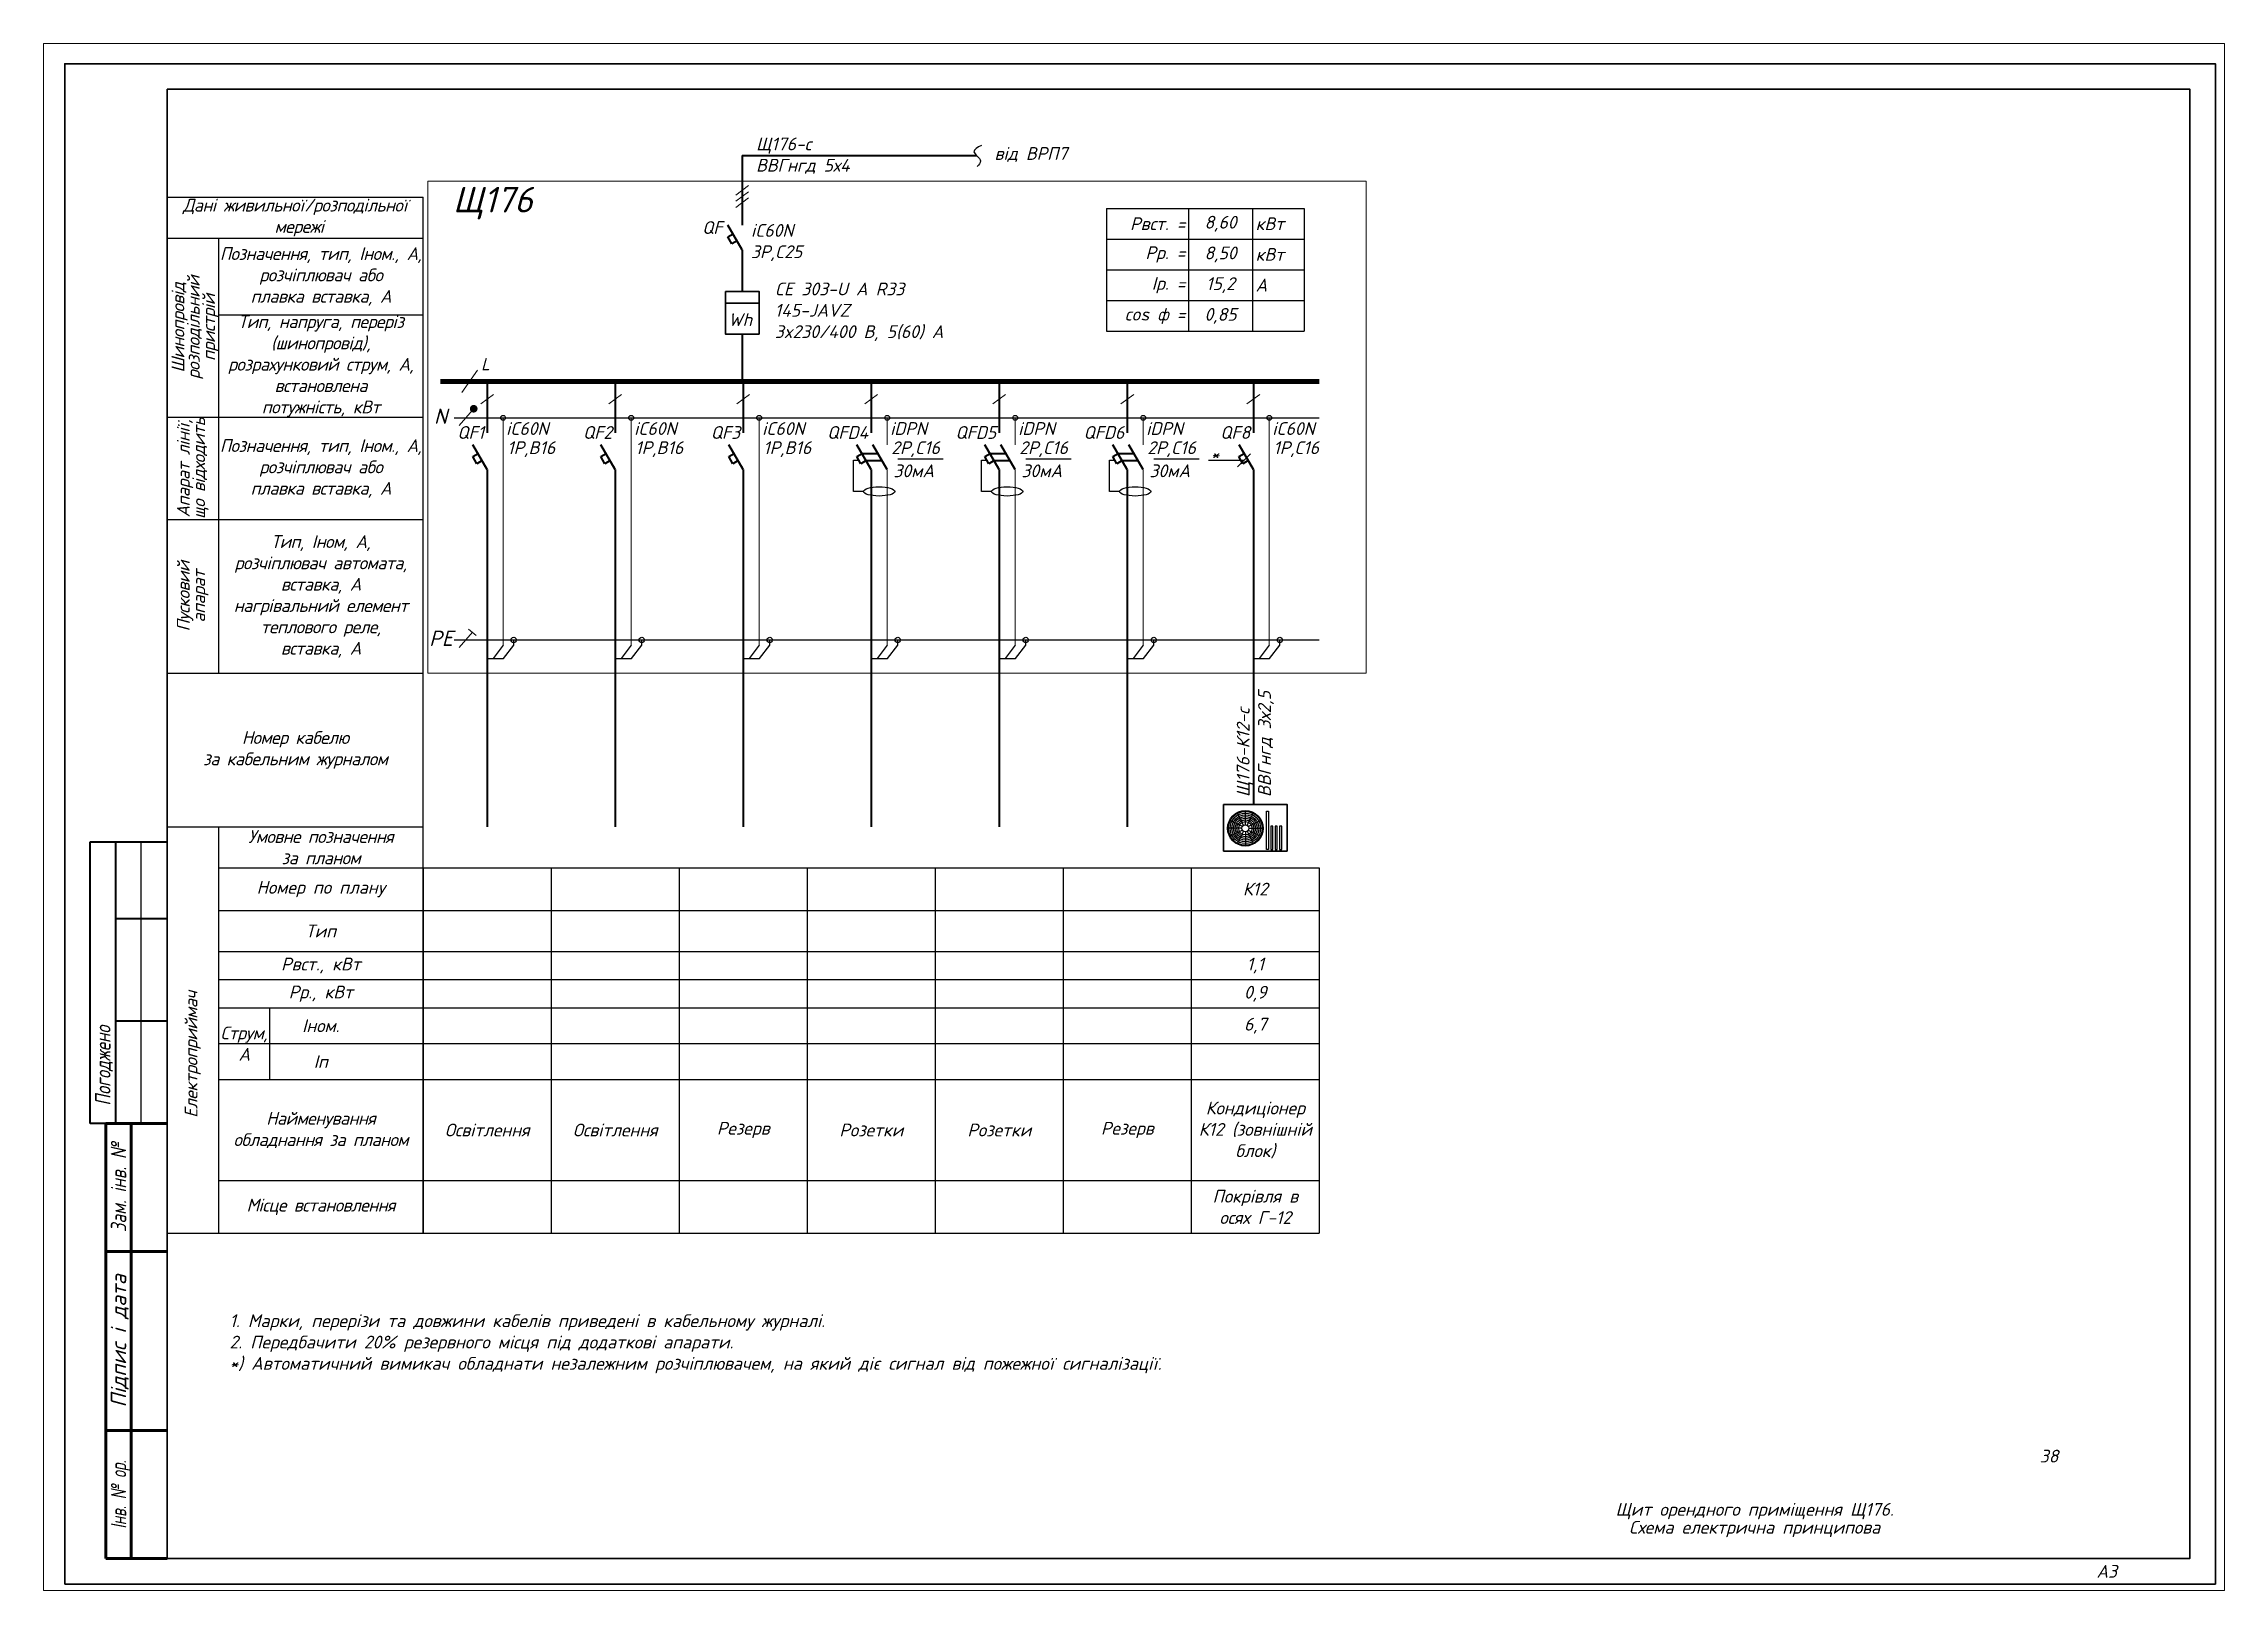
# Paper-space layout 'арк.38_Щ176_а3' of a CAD drawing. Header units: millimetres. Extents: x -4 to 422, y -1 to 301.
# The model-space entities are those that its viewports show. They can reach past a viewport. Long polylines and large blocks are cut down to what shows.
import ezdxf
from ezdxf.enums import TextEntityAlignment as Align

# ---------------------------------------------------------------- set-up
doc = ezdxf.new("R2010")
doc.units = ezdxf.units.MM
doc.linetypes.add('DASHDOTX2', pattern=[2, 1, -0.5, 0, -0.5])
doc.linetypes.add('DASHED', pattern=[9.524999999999999, 6.35, -3.174999999999999])
doc.layers.get('Defpoints').update_dxf_attribs({"color": 4})
doc.layers.add('Маркування електро ліній', color=7, linetype='Continuous', lineweight=18)
doc.layers.add('Рамка внешняя', color=4, linetype='Continuous', lineweight=30, plot=False)
doc.layers.add('Схема', color=7, linetype='Continuous')
doc.styles.add('GOST 2.304', font='isocpeui.ttf')
doc.styles.add('ICO', font='isocpeui.ttf')
doc.styles.get("Standard").update_dxf_attribs({"font": 'arial.ttf'})
doc.styles.add('ГОСТ 2.304', font='isocpeui.ttf')
doc.styles.add('СГЕНЕРИР_СТИЛЬ_7', font='isocpeui.ttf')
doc.dimstyles.new('М150', dxfattribs={"dimscale": 1.000000000000001, "dimtxt": 2.5, "dimasz": 2.5, "dimexe": 0, "dimexo": 2.5, "dimgap": 1, "dimtad": 1, "dimlfac": 150, "dimtxsty": 'Standard', "dimblk": 'OBLIQUE', "dimcen": 2.5, "dimadec": 0, "dimazin": 0, "dimtfac": 1, "dimtmove": 0, "dimatfit": 3, "dimldrblk": 'OBLIQUE', "dimfxl": 1, "dimarcsym": 0})

# ---------------------------------------------------------------- blocks, each defined once
blk = doc.blocks.new('*T137')
at = {"color": 0, "lineweight": -2, "transparency": 16777216}
for p, q in [((0, 0), (4000.000000000058, 0)), ((0, 0), (0, -7140.578348464769)), ((4000.000000000058, 0), (19000.00000000006, 0)), ((4000.000000000058, 0), (4000.000000000058, -7140.578348464769)), ((6500.000000000058, 0), (6500.000000000058, -6111.666666666657)), ((9000.000000000058, 0), (9000.000000000058, -6111.666666666657)), ((11500.00000000006, 0), (11500.00000000006, -6111.666666666657)), ((14000.00000000006, 0), (14000.00000000006, -6111.666666666657)), ((16500.00000000006, 0), (16500.00000000006, -7140.578348464769)), ((19000.00000000006, 0), (19000.00000000006, -2736.666666666628)), ((0, -836.666666666657), (4000.000000000058, -836.666666666657)), ((4000.000000000058, -836.666666666657), (21500.00000000006, -836.666666666657)), ((21500.00000000006, -836.666666666657), (21500.00000000006, -4136.666666666657)), ((0, -1636.666666666628), (4000.000000000058, -1636.666666666628)), ((4000.000000000058, -1636.666666666628), (21500.00000000006, -1636.666666666628)), ((0, -2186.666666666657), (4000.000000000058, -2186.666666666657)), ((4000.000000000058, -2186.666666666657), (21500.00000000006, -2186.666666666657)), ((0, -2736.666666666628), (4000.000000000058, -2736.666666666628)), ((4000.000000000058, -2736.666666666628), (21500.00000000006, -2736.666666666628)), ((0, -3436.666666666657), (4000.000000000058, -3436.666666666657)), ((4000.000000000058, -3436.666666666657), (19000.00000000006, -3436.666666666657)), ((19000.00000000006, -3436.666666666657), (19000.00000000006, -7140.578348464769)), ((0, -4136.666666666657), (4000.000000000058, -4136.666666666657)), ((4000.000000000058, -4136.666666666657), (21500.00000000006, -4136.666666666657)), ((0, -6111.666666666657), (4000.000000000058, -6111.666666666657)), ((4000.000000000058, -6111.666666666657), (21500.00000000006, -6111.666666666657)), ((21500.00000000006, -6111.666666666657), (21500.00000000006, -7140.578348464769)), ((0, -7140.578348464769), (4000.000000000058, -7140.578348464769)), ((14000.00000000006, -7140.578348464769), (21500.00000000006, -7140.578348464769))]:
    blk.add_line(p, q, dxfattribs=at)
at = {"color": 0, "linetype": 'ByBlock', "lineweight": -2, "transparency": 16777216}
for p, q in [((19000.00000000006, 0), (21500.00000000006, 0)), ((21500.00000000006, 0), (21500.00000000006, -836.666666666657)), ((19000.00000000006, -2736.666666666628), (19000.00000000006, -3436.666666666657)), ((19000.00000000006, -3436.666666666657), (21500.00000000006, -3436.666666666657)), ((21500.00000000006, -4136.666666666657), (21500.00000000006, -6111.666666666657)), ((6500.000000000058, -6111.666666666657), (6500.000000000058, -7140.578348464769)), ((9000.000000000058, -6111.666666666657), (9000.000000000058, -7140.578348464769)), ((11500.00000000006, -6111.666666666657), (11500.00000000006, -7140.578348464769)), ((14000.00000000006, -6111.666666666657), (14000.00000000006, -7140.578348464769)), ((4000.000000000058, -7140.578348464769), (14000.00000000006, -7140.578348464769))]:
    blk.add_line(p, q, dxfattribs=at)
at = {"color": 0, "transparency": 16777216, "char_height": 250, "attachment_point": 5}
for s, insert, width, style in [('Номер по плану', (2000.000000000029, -418.3333333333139), 3880.000000000067, 'GOST 2.304'), ('К12', (20250.00000000006, -418.3333333333139), 2380, 'ГОСТ 2.304'), ('Тип', (2000.000000000029, -1236.666666666628), 3880.000000000067, 'GOST 2.304'), ('Рвст., кВт', (2000.000000000029, -1911.666666666628), 3880.000000000067, 'GOST 2.304'), ('1,1', (20250.00000000006, -1911.666666666628), 2380, 'ГОСТ 2.304'), ('Рр., кВт', (2000.000000000029, -2461.666666666628), 3880.000000000067, 'GOST 2.304'), ('0,9', (20250.00000000006, -2461.666666666628), 2380, 'ГОСТ 2.304'), ('Іном.', (2000.000000000029, -3086.666666666628), 3880.000000000067, 'GOST 2.304'), ('6,7', (20250.00000000006, -3086.666666666628), 2380, 'ГОСТ 2.304'), ('Іп', (2000.000000000029, -3786.666666666657), 3880.000000000067, 'GOST 2.304'), ('Кондиціонер К12 (зовнішній блок)', (20250.00000000006, -5124.166666666657), 2380, 'ГОСТ 2.304'), ('{\\T0.95;\\C7;Найменування обладнання за планом}', (2000.000000000029, -5124.166666666657), 3880.000000000067, 'GOST 2.304'), ('Освітлення', (5250.000000000058, -5124.166666666657), 2380, 'GOST 2.304'), ('Освітлення', (7750.000000000058, -5124.166666666657), 2380, 'GOST 2.304'), ('Резерв', (10250.00000000006, -5124.166666666657), 2380, 'GOST 2.304'), ('Розетки', (12750.00000000006, -5124.166666666657), 2380, 'GOST 2.304'), ('Розетки', (15250.00000000006, -5124.166666666657), 2380, 'GOST 2.304'), ('Резерв', (17750.00000000006, -5124.166666666657), 2380, 'GOST 2.304'), ('Покрівля в осях Г-12', (20250.00000000006, -6626.122507565713), 2380, 'ГОСТ 2.304'), ('{\\T0.95;\\C7;Місце встановлення}', (2000.000000000029, -6626.122507565713), 3880.000000000067, 'GOST 2.304')]:
    blk.add_mtext(s, dxfattribs=dict(at, insert=insert, width=width, style=style))
blk = doc.blocks.new('*U161')
at = {"color": 0, "lineweight": 40}
for p, q in [((0, 0), (0, -1004.722096880898)), ((0, -1719.953224912286), (-280.000000007567, -1239.953224914148)), ((-283.9230484591099, -1468.184079548344), (-180.000000007567, -1408.184079548344)), ((-203.923048460274, -1606.748144153506), (-283.9230484591099, -1468.184079548344)), ((-100, -1546.748144155368), (-203.923048460274, -1606.748144153506))]:
    blk.add_line(p, q, dxfattribs=at)
at = {"color": 0, "lineweight": 13}
blk.add_line((-124.2669909751276, -440.7167124673724), (124.2669909751858, -255.5646733343601), dxfattribs=at)
at = {"color": 0, "lineweight": 9}
for p, q in [((311.0129188157152, -711.1461081299931), (311.012918815366, -1239.953224914148)), ((311.012918815366, -1239.953224914148), (311.0129188155406, -1719.953224912286)), ((311.0129536721536, -2461.467830567105), (311.0129188155406, -1719.953224912286)), ((311.0129188155406, -2941.467830565241), (311.0129536721536, -2461.467830567104)), ((311.0130801076884, -5151.166789870709), (311.0129762356664, -2941.467830565241))]:
    blk.add_line(p, q, dxfattribs=at)
at = {"lineweight": 40}
for p, q in [((0, -1719.953224912286), (0, -2226.236702533854)), ((0, -2226.236702533853), (0, -2941.467830565241)), ((0, -2941.467830565241), (0, -4529.192059135064))]:
    blk.add_line(p, q, dxfattribs=at)
at = {"color": 0}
blk.add_circle((311.0129188157152, -711.1461081299931), 46.26598167808938, dxfattribs=at)
at = {"color": 0, "lineweight": 40}
blk.add_point((-36.84922570246272, -1658.632529467344), dxfattribs=at)
at = {"lineweight": 50, "style": 'ГОСТ 2.304'}
for tag, p in [('ТYPE', (369.103544077745, -1045.560385410674)), ('CURRENT', (390.9539537884739, -1419.154793349127))]:
    blk.add_attdef(tag, p, '', height=250, dxfattribs=at)
at = {"style": 'ГОСТ 2.304'}
blk.add_attdef('QF', text='', height=250, dxfattribs=at).set_placement((-60.90404921074889, -997.2009544471584), align=Align.MIDDLE_RIGHT)
blk = doc.blocks.new('*U159')
at = {"color": 0, "lineweight": 40}
for p, q in [((0, 0), (0, -1004.722096880898)), ((0, -1719.953224912286), (-280.000000007567, -1239.953224914148)), ((311.0129188155406, -1719.953224912286), (31.01291880797362, -1239.953224914148)), ((-283.9230484591099, -1468.184079548344), (-180.000000007567, -1408.184079548344)), ((-203.923048460274, -1606.748144153506), (-283.9230484591099, -1468.184079548344)), ((-100, -1546.748144155368), (-203.923048460274, -1606.748144153506)), ((-181.3953860155307, -1408.989706035703), (129.6175328000099, -1408.989706035703)), ((-100, -1546.748144155368), (209.9766217045253, -1546.748144155368))]:
    blk.add_line(p, q, dxfattribs=at)
at = {"color": 0, "lineweight": 13}
blk.add_line((-124.2669909751276, -440.7167124673724), (124.2669909751858, -255.5646733343601), dxfattribs=at)
at = {"color": 0, "lineweight": 9}
for p, q in [((311.0129188157152, -711.1461081299931), (311.012918815366, -1239.953224914148)), ((311.0129536721536, -2461.467830567105), (311.0129188155406, -1719.953224912286)), ((311.0129188155406, -2941.467830565241), (311.0129536721536, -2461.467830567104)), ((311.0130801076884, -5151.166789870709), (311.0129762356664, -2941.467830565241))]:
    blk.add_line(p, q, dxfattribs=at)
blk.add_line((515.8284136009606, -1511.725856185782), (1401.695303779234, -1511.725856185782))
at = {"lineweight": 40}
for p, q in [((0, -1719.953224912286), (0, -2226.236702533854)), ((0, -2226.236702533853), (0, -2941.467830565241)), ((0, -2941.467830565241), (0, -4529.192059135064))]:
    blk.add_line(p, q, dxfattribs=at)
at = {"color": 0}
blk.add_lwpolyline([(-151.1244537564926, -2149.102386007085), (-345.6963324801764, -2149.10413745977), (-345.7423222085345, -1537.466111851856), (-243.9230484600412, -1537.466111851856)], dxfattribs=at)
blk.add_circle((311.0129188157152, -711.1461081299931), 46.26598167808938, dxfattribs=at)
blk.add_ellipse((153.1660415852093, -2149.103261733428), major_axis=(-304.2904953428206, 7.588939346412091e-13), ratio=0.293359673750602, dxfattribs=at)
at = {"color": 0, "lineweight": 40}
blk.add_point((-36.84922570246272, -1658.632529467344), dxfattribs=at)
at = {"lineweight": 50, "style": 'ГОСТ 2.304'}
for tag, p in [('ТYPE', (369.103544077745, -1045.560385410674)), ('CURRENT', (390.9539537884739, -1419.154793349127)), ('D_CURRENT', (431.6000003512163, -1871.379826929853))]:
    blk.add_attdef(tag, p, '', height=250, dxfattribs=at)
at = {"style": 'ГОСТ 2.304'}
blk.add_attdef('QF', text='', height=250, dxfattribs=at).set_placement((-60.90404921074889, -997.2009544471584), align=Align.MIDDLE_RIGHT)
blk = doc.blocks.new('*U129')
at = {"lineweight": 40}
for p, q in [((4.939104992327429, 89.99999999999977), (4.939104992327429, 144.9999999999998)), ((4.939104992326975, 144.9999999999998), (19.93910499232743, 144.9999999999998)), ((9.939104992326975, 144.9999999999998), (9.939104992326975, 89.99999999999977)), ((9.93910499232743, 129.9999999999998), (19.93910499232743, 129.9999999999998)), ((9.93910499232743, 109.9999999999998), (19.93910499232743, 109.9999999999998)), ((19.93910499232743, 90), (4.939104992327429, 89.99999999999977))]:
    blk.add_line(p, q, dxfattribs=at)
at = {"lineweight": 25}
blk.add_line((14.93910499232743, 89.99999999999977), (14.93910499232743, 145), dxfattribs=at)
at = {"linetype": 'Continuous', "lineweight": 60}
for p, q in [((8, 5), (8, 90)), ((8, 90), (20, 90)), ((13, 5), (13, 90)), ((8, 65), (20, 65)), ((8, 30), (20, 30)), ((20, 5), (8, 5))]:
    blk.add_line(p, q, dxfattribs=at)
at = {"lineweight": 30, "ltscale": 100}
blk.add_lwpolyline([(20, 5), (415, 5), (415, 292), (20, 292)], close=True, dxfattribs=at)
at = {"layer": 'Рамка внешняя', "ltscale": 100}
blk.add_lwpolyline([(0, 0), (420, 0), (420, 297), (0, 297)], close=True, dxfattribs=at)
at = {"linetype": 'Continuous', "lineweight": 25, "style": 'СГЕНЕРИР_СТИЛЬ_7'}
for s, width, p in [('Погоджено', 0.8, (7.439104992327429, 101.2672348304134)), ('Зам. інв. №', 0.8, (10.5, 77.5)), ('Інв. № ор.', 0.7, (10.5, 17.5))]:
    blk.add_text(s, height=3, rotation=90, dxfattribs=dict(at, width=width)).set_placement(p, align=Align.MIDDLE_CENTER)
blk.add_text('Підпис і дата', height=3, rotation=90, dxfattribs=at).set_placement((10.5, 47.5), align=Align.MIDDLE_CENTER)
at = {"layer": 'Схема', "linetype": 'Continuous', "style": 'ГОСТ 2.304'}
blk.add_text('А3', height=2.5, dxfattribs=at).set_placement((396.7705448326196, 1.239425877813119))
blk = doc.blocks.new('_Oblique')
at = {"color": 0, "linetype": 'ByBlock', "lineweight": -2}
blk.add_line((-0.5, -0.5), (0.5, 0.5), dxfattribs=at)
blk = doc.blocks.new('*T138')
at = {"color": 0, "linetype": 'ByBlock', "lineweight": -2, "transparency": 16777216}
for p, q in [((0, 0), (3860, 0)), ((0, 0), (0, -2400)), ((1600.000000000058, 0), (1600.000000000058, -2400)), ((2850, 0), (2850, -2400)), ((3860, 0), (3860, -2400)), ((0, -600), (3860, -600)), ((0, -1200), (3860, -1200)), ((0, -1800), (3860, -1800)), ((0, -2400), (3860, -2400))]:
    blk.add_line(p, q, dxfattribs=at)
at = {"color": 0, "transparency": 16777216, "char_height": 250, "style": 'ГОСТ 2.304'}
for s, insert, width, attachment_point in [('Рвст. =', (1540.000000000058, -300), 1480.000000000053, 6), ('8,60', (2225.000000000029, -300), 1129.999999999936, 5), ('кВт', (2910, -300), 890.0000000000146, 4), ('Рр. =', (1540.000000000058, -900), 1480.000000000053, 6), ('8,50', (2225.000000000029, -900), 1129.999999999936, 5), ('кВт', (2910, -900), 890.0000000000146, 4), ('Ір. =', (1540.000000000058, -1500), 1480.000000000053, 6), ('15,2', (2225.000000000029, -1500), 1129.999999999936, 5), ('А', (2910, -1500), 890.0000000000146, 4), ('сos ф =', (1540.000000000058, -2100), 1480.000000000053, 6), ('0,85', (2225.000000000029, -2100), 1129.999999999936, 5)]:
    blk.add_mtext(s, dxfattribs=dict(at, insert=insert, width=width, attachment_point=attachment_point))

msp = doc.modelspace()

# ---------------------------------------------------------------- linework, layer by layer
at = {"color": 7, "ltscale": 200}
for p, q in [((171719.3066017721, -126743.0229793611), (171719.3066017721, -147979.6896460277)), ((172719.3066017721, -128355.8254587069), (172719.3066017721, -131855.8254587069)), ((172719.3066017721, -129855.8254587069), (176719.3066017721, -129855.8254587069)), ((171719.3066017721, -131855.8254587069), (176719.3066017721, -131855.8254587069)), ((172719.3066017721, -131855.8254587069), (172719.3066017721, -133855.8254587069)), ((171719.3066017721, -133855.8254587069), (176719.3066017721, -133855.8254587069)), ((172719.3066017721, -133855.8254587069), (172719.3066017721, -136855.8254587069)), ((171719.3066017721, -136855.8254587069), (176719.3066017721, -136855.8254587069)), ((171719.3066017721, -139855.8254587069), (176719.3066017721, -139855.8254587069)), ((172719.3066017721, -139855.8254587069), (172719.3066017721, -147796.4038071717)), ((172719.3066017721, -140655.8254587069), (176719.3066017721, -140655.8254587069)), ((173719.3066017721, -143392.4921253735), (173719.3066017721, -144792.4921253735)), ((171719.3066017721, -147796.4038071717), (176719.3066017721, -147796.4038071717))]:
    msp.add_line(p, q, dxfattribs=at)
at = {"lineweight": 40, "ltscale": 200}
for p, q in [((182949.887512606, -126745.5310568391), (187529.1259839571, -126745.5310568391)), ((182949.887512606, -126745.5310568391), (182949.887512606, -128103.4139811891)), ((177969.3066017718, -135685.9571158733), (177969.3066017718, -139855.8254587069)), ((180469.3066017718, -135685.9571158733), (180469.3066017718, -139855.8254587069)), ((182969.3066017718, -135685.9571158733), (182969.3066017718, -139855.8254587069)), ((185469.3066017718, -135685.9571158733), (185469.3066017718, -139855.8254587069)), ((187969.3066017718, -135685.9571158735), (187969.3066017718, -139855.8254587071)), ((190469.3066017718, -135685.9571158735), (190469.3066017718, -139855.8254587071))]:
    msp.add_line(p, q, dxfattribs=at)
at = {"color": 0, "lineweight": 13, "ltscale": 200}
for p, q in [((182825.6205216314, -127517.0485385843), (183074.1545035805, -127331.8964994439)), ((182825.6205216314, -127636.9236403308), (183074.1545035805, -127451.7716011904)), ((182825.6205216314, -127756.7987420774), (183074.1545035805, -127571.6467029369))]:
    msp.add_line(p, q, dxfattribs=at)
at = {"ltscale": 200}
for p, q in [((171719.3066017721, -127555.8254587069), (176719.3066017721, -127555.8254587069)), ((176719.3066017721, -147796.4038071717), (176719.3066017721, -127555.8254587069)), ((171719.3066017721, -128355.8254587069), (176719.3066017721, -128355.8254587069))]:
    msp.add_line(p, q, dxfattribs=at)
at = {"color": 0, "lineweight": 40, "ltscale": 200}
for p, q in [((182949.887512606, -128583.4139811891), (182669.8875125985, -128103.4139811891)), ((182665.964464147, -128331.644835827), (182769.8875125985, -128271.6448358195)), ((182745.9644641432, -128470.2089004266), (182665.964464147, -128331.644835827)), ((182849.887512606, -128410.2089004266), (182745.9644641432, -128470.2089004266)), ((182949.887512606, -128583.4139811891), (182949.887512606, -129398.0209899665)), ((182949.887512606, -130231.2996263923), (182949.887512606, -131156.7650567387))]:
    msp.add_line(p, q, dxfattribs=at)
at = {"color": 7, "lineweight": 30, "ltscale": 200}
msp.add_line((182620.0357082124, -129626.407128808), (183279.7393169995, -129626.407128808), dxfattribs=at)
at = {"lineweight": 15, "ltscale": 200}
msp.add_line((177776.6628177142, -130938.4278057065), (177470.9000396284, -131375.1023077644), dxfattribs=at)
at = {"color": 0, "linetype": 'DASHDOTX2', "ltscale": 200}
for p, q in [((177323.5150219907, -131867.9111648687), (194219.3066017721, -131867.9111648693)), ((177323.5150219907, -136206.9682889656), (194219.3066017721, -136206.9682889654))]:
    msp.add_line(p, q, dxfattribs=at)
at = {"lineweight": 40, "ltscale": 300}
msp.add_line((192930.9767162762, -135685.9571158733), (192930.9767162762, -139420.4653631604), dxfattribs=at)
at = {"color": 0, "ltscale": 200}
for p, q in [((178486.2778383351, -136307.0801244747), (178486.2778383351, -136206.9682889633)), ((180986.2778383351, -136307.0801244747), (180986.2778383351, -136206.9682889633)), ((183486.2778383351, -136307.0801244747), (183486.2778383351, -136206.9682889633)), ((185986.2778383351, -136307.0801244747), (185986.2778383351, -136206.9682889633)), ((188486.2778383353, -136307.0801244749), (188486.2778383353, -136206.9682889635)), ((190986.2778383353, -136307.0801244749), (190986.2778383353, -136206.9682889635)), ((177960.3239590164, -136567.514664236), (178284.0836457167, -136567.514664236)), ((178280.3196818796, -136307.9318466089), (178083.0587264639, -136567.514664236)), ((178284.0836457167, -136567.514664236), (178486.2778383351, -136307.0801244747)), ((180460.3239590164, -136567.514664236), (180784.0836457167, -136567.514664236)), ((180780.3196818796, -136307.9318466089), (180583.0587264639, -136567.514664236)), ((180784.0836457167, -136567.514664236), (180986.2778383351, -136307.0801244747)), ((182960.3239590164, -136567.514664236), (183284.0836457167, -136567.514664236)), ((183280.3196818796, -136307.9318466089), (183083.0587264639, -136567.514664236)), ((183284.0836457167, -136567.514664236), (183486.2778383351, -136307.0801244747)), ((185460.3239590164, -136567.514664236), (185784.0836457167, -136567.514664236)), ((185780.3196818796, -136307.9318466089), (185583.0587264639, -136567.514664236)), ((185784.0836457167, -136567.514664236), (185986.2778383351, -136307.0801244747)), ((187960.3239590167, -136567.5146642363), (188284.0836457167, -136567.5146642363)), ((188280.3196818796, -136307.9318466092), (188083.0587264639, -136567.5146642363)), ((188284.0836457167, -136567.5146642363), (188486.2778383353, -136307.0801244749)), ((190460.3239590167, -136567.5146642363), (190784.0836457167, -136567.5146642363)), ((190780.3196818796, -136307.9318466092), (190583.0587264639, -136567.5146642363)), ((190784.0836457167, -136567.5146642363), (190986.2778383353, -136307.0801244749))]:
    msp.add_line(p, q, dxfattribs=at)
at = {"color": 0, "ltscale": 300}
for p, q in [((193447.9479528397, -136307.0801244747), (193447.9479528397, -136206.9682889633)), ((192921.9940735211, -136567.5146642361), (193245.7537602211, -136567.5146642361)), ((193241.9897963839, -136307.931846609), (193044.7288409684, -136567.5146642361)), ((193245.7537602211, -136567.5146642361), (193447.9479528397, -136307.0801244747))]:
    msp.add_line(p, q, dxfattribs=at)
for p, q in [((192735.8902292875, -139830.0406636193), (192612.6718954429, -139580.1390252809)), ((192774.453731634, -139818.1072240404), (192774.453731634, -139540.032507003)), ((192813.0172339805, -139830.0406636193), (192936.2355678248, -139580.1390252809)), ((192706.1770758253, -139886.3838798541), (192428.1023587885, -139886.3838798541)), ((192718.1105154036, -139847.820377507), (192468.2088770638, -139724.6020436554)), ((192718.1105154036, -139924.9473821919), (192468.2088770638, -140048.1657160341)), ((192735.8902292875, -139942.7270960796), (192612.6718954429, -140192.6287344179)), ((192774.453731634, -139954.6605356584), (192774.453731634, -140232.7352526865)), ((192813.0172339805, -139942.7270960796), (192936.2355678248, -140192.6287344179)), ((192830.7969478645, -139847.820377507), (193080.698586204, -139724.6020436554)), ((192830.7969478645, -139924.9473821919), (193080.698586204, -140048.1657160341)), ((192842.7303874427, -139886.3838798541), (193120.8051044795, -139886.3838798541))]:
    msp.add_line(p, q)
at = {"linetype": 'DASHED', "lineweight": 18, "ltscale": 50}
msp.add_lwpolyline([(176809.18884906, -127246.2972889308), (195134.104302936, -127246.297288932), (195134.1043029355, -136855.8254587081), (176809.1888490596, -136855.8254587069)], close=True, dxfattribs=at)
at = {"color": 7, "lineweight": 30, "ltscale": 50}
msp.add_lwpolyline([(182620.0357082124, -129398.0209899665), (183279.7393169995, -129398.0209899665), (183279.7393169995, -130231.2996263923), (182620.0357082124, -130231.2996263923)], close=True, dxfattribs=at)
at = {"color": 0, "lineweight": 40, "ltscale": 50, "const_width": 100}
msp.add_lwpolyline([(177052.3287413134, -131156.7650567387), (194219.3066017721, -131156.7650567387)], dxfattribs=at)
at = {"lineweight": 20, "ltscale": 50}
for points in [[(177679.2088210084, -131717.920610528), (177422.7014562802, -132017.9017192084)], [(177679.1117328943, -136056.1030390314), (177422.604368166, -136356.0841477118)], [(177675.6214279802, -136053.3732009433), (177756.5382633435, -136116.6598949447), (177601.6852024444, -135995.5461831201)]]:
    msp.add_lwpolyline(points, dxfattribs=at)
at = {"lineweight": 9, "ltscale": 50, "const_width": 75}
msp.add_lwpolyline([(177667.5628423127, -131690.318877732, 1), (177742.5628423127, -131690.318877732, 1)], format="xyb", close=True, dxfattribs=at)
at = {"lineweight": 30}
msp.add_lwpolyline([(192348.4072023061, -139420.4653631604), (193590.2060012378, -139420.4653631604), (193590.2060012378, -140332.8578432917), (192348.4072023061, -140332.8578432917)], close=True, dxfattribs=at)
for points in [[(193190.5241475631, -139549.5719728328), (193223.841135752, -139549.5719728328), (193223.841135752, -140298.5397376294), (193190.5241475631, -140298.5397376294)], [(193269.6518749312, -140298.5397376294), (193311.2981579993, -140298.5397376294), (193311.2981579993, -139844.9981567252), (193269.6518749312, -139844.9981567252)], [(193357.1088971784, -140298.5397376294), (193398.7551802465, -140298.5397376294), (193398.7551802465, -139844.9981567252), (193357.1088971784, -139844.9981567252)], [(193444.565919426, -140298.5397376294), (193486.2122024941, -140298.5397376294), (193486.2122024941, -139844.9981567252), (193444.565919426, -139844.9981567252)]]:
    msp.add_lwpolyline(points, close=True)
at = {"color": 0}
for centre in [(178486.2778383351, -136206.9682889633), (180986.2778383351, -136206.9682889633), (183486.2778383351, -136206.9682889633), (185986.2778383351, -136206.9682889633), (188486.2778383353, -136206.9682889635), (190986.2778383353, -136206.9682889635), (193447.9479528397, -136206.9682889633, -1.27484981959046e-06)]:
    msp.add_circle(centre, 51.8123809902506, dxfattribs=at)
for radius in [346.3513728455763, 331.5950044260638, 298.043915043298, 264.4928256605322, 230.9417362777662, 197.3906468949917, 163.8395575122229, 130.3399861261482, 68.27665580874667]:
    msp.add_circle((192774.453731634, -139886.3838798541), radius)
msp.add_spline([(187618.8952038953, -126547.4456039994), (187475.2877175839, -126669.6999678193), (187602.9386424379, -126850.4235206573), (187539.1131800109, -126956.7314929097)], degree=3)

# ---------------------------------------------------------------- block references
at = {"xscale": 100, "yscale": 100, "zscale": 100}
msp.add_blockref('*U129', (169719.3066017721, -154650.2389143591), dxfattribs=at)
for name, p in [('*T138', (190065.1432355306, -127775.6495099748)), ('*T137', (172719.3066017721, -140655.8254587069))]:
    msp.add_blockref(name, p)
at = {"lineweight": 50}
for name, p, values in [('*U161', (177969.3066017718, -131156.7650567387), {'QF': 'QF1', 'ТYPE': 'iC60N', 'CURRENT': '1P,B16'}), ('*U161', (180469.3066017718, -131156.7650567387), {'QF': 'QF2', 'ТYPE': 'iC60N', 'CURRENT': '1P,B16'}), ('*U161', (182969.3066017718, -131156.7650567387), {'QF': 'QF3', 'ТYPE': 'iC60N', 'CURRENT': '1P,B16'}), ('*U159', (185469.3066017719, -131156.7650567385), {'QF': 'QFD4', 'ТYPE': 'iDPN', 'CURRENT': '2P,C16', 'D_CURRENT': '30мА'}), ('*U161', (192930.9767162762, -131156.7650567385), {'QF': 'QF8', 'ТYPE': 'iC60N', 'CURRENT': '1P,С16'})]:
    msp.add_blockref(name, p, dxfattribs=at).add_auto_attribs(values)
for p, values in [((187969.3066017719, -131156.7650567383), {'QF': 'QFD5', 'ТYPE': 'iDPN', 'CURRENT': '2P,C16', 'D_CURRENT': '30мА'}), ((190469.3066017719, -131156.7650567383), {'QF': 'QFD6', 'ТYPE': 'iDPN', 'CURRENT': '2P,C16', 'D_CURRENT': '30мА'})]:
    msp.add_blockref('*U159', p).add_auto_attribs(values)

# ---------------------------------------------------------------- texts
at = {"color": 0, "lineweight": 40, "style": 'GOST 2.304'}
for s, height, p in [('Щ176', 500, (177298.578252085, -127855.5778858373)), ('*', 250, (192095.1833836821, -132707.0287386333))]:
    msp.add_text(s, height=height, dxfattribs=at).set_placement(p)
at = {"color": 7, "lineweight": 40, "style": 'ГОСТ 2.304'}
msp.add_text('Wh', height=250, dxfattribs=at).set_placement((182678.0364302749, -130073.6220592232))
at = {"color": 0, "lineweight": 9, "style": 'ICO'}
for s, height, p in [('L', 243.0555555554, (177848.8976442169, -130938.4278057065)), ('N', 299.999999999808, (176929.3395362755, -131986.5405353937)), ('PE', 299.999999999808, (176836.4807285408, -136324.7229638952))]:
    msp.add_text(s, height=height, dxfattribs=at).set_placement(p)
at = {"linetype": 'Continuous', "char_height": 250, "style": 'ГОСТ 2.304'}
for s, insert, width, attachment_point in [('{\\C7;Щ176-с\\PВВГнгд 5х4}', (183219.0138361886, -126745.5310568391), 4000.000000000045, 4), ('{\\C7;від ВРП7}', (187875.3819156246, -126723.6996586067), 4000.000000000045, 4), ('{\\T0.95;Дані живильної/розподільної\\P мережі}', (174219.3066017721, -127955.8254587069), 4999.999999999955, 5), ('{\\T0.95;Позначення, тип, Iном., А, розчіплювач або \\Pплавка вставка, А}', (174719.3066017721, -129105.8254587069), 4000.000000000045, 5)]:
    msp.add_mtext(s, dxfattribs=dict(at, insert=insert, width=width, attachment_point=attachment_point))
at = {"color": 1, "linetype": 'Continuous', "char_height": 250, "attachment_point": 4, "style": 'ГОСТ 2.304'}
for s, insert, width in [('{\\C7;QF}', (182165.9310663886, -128150.6402047782), 562.3636535385103), ('{\\C7;iC60N\\P3P,C25}', (183120.4189228419, -128444.0047553005), 4000.000000000045)]:
    msp.add_mtext(s, dxfattribs=dict(at, insert=insert, width=width))
at = {"color": 7, "linetype": 'Continuous', "char_height": 250, "attachment_point": 5, "rotation": 90, "line_spacing_factor": 0.72, "style": 'ГОСТ 2.304'}
for s, insert, width in [('{\\T0.95;Шинопровід\\Pрозподільний \\Pпристрій}', (172264.1543157678, -130105.8254587069), 3500), ('{\\T0.95;Апарат лінії, що відходить}', (172219.3066017721, -132855.8254587069), 2000), ('{\\T0.95;Пусковий \\Pапарат}', (172219.3066017721, -135355.8254587069), 3000), ('{\\T0.95;Електроприймач}', (172219.3066017721, -144305.8254587069), 8900)]:
    msp.add_mtext(s, dxfattribs=dict(at, insert=insert, width=width))
at = {"ltscale": 100, "insert": (183584.1366435707, -129225.7312069451, -6.374249097952298e-07), "char_height": 250, "attachment_point": 1, "style": 'GOST 2.304'}
msp.add_mtext_dynamic_manual_height_columns('{\\C7;CE 303-U A R33 145-JAVZ\\P3x230/400 В, 5(60) А}', width=3620.545258359465, gutter_width=1250, heights=[0], dxfattribs=at)
at = {"color": 7, "linetype": 'Continuous', "char_height": 250, "attachment_point": 5, "style": 'ГОСТ 2.304'}
for s, insert, width in [('{\\T0.95;Тип, напруга, переріз (шинопровід), розрахунковий струм, А, встановлена \\Pпотужність, кВт}', (174719.3066017721, -130855.8254587069), 4000.000000000045), ('{\\T0.95;Позначення, тип, Iном., А, розчіплювач або \\Pплавка вставка, А}', (174719.3066017721, -132855.8254587069), 3999.999999999864), ('{\\T0.95;Тип, Iном, А,\\Pрозчіплювач автомата,\\Pвставка, А\\Pнагрівальний елемент теплового реле,\\Pвставка, А}', (174719.3066017723, -135355.8254587069), 4000.000000000045), ('{\\T0.95;Номер кабелю \\Pза кабельним журналом}', (174219.3066017721, -138355.8254587069), 5000.000000000045), ('{\\T0.95;Умовне позначення \\Pза планом}', (174719.3066017721, -140255.8254587069), 4000.000000000227), ('{\\T0.95;Струм, А}', (173219.3066017721, -144092.4921253735), 1000.000000000045)]:
    msp.add_mtext(s, dxfattribs=dict(at, insert=insert, width=width))
at = {"color": 7, "linetype": 'Continuous', "insert": (192969.306601772, -139275.6240222237), "char_height": 250, "width": 4000.000000000045, "attachment_point": 4, "rotation": 90, "style": 'ГОСТ 2.304'}
msp.add_mtext('\\pt3000;{\\C256;Щ176-К12-с\\PВВГнгд 3х2,5}', dxfattribs=at)
at = {"lineweight": 15, "insert": (172936.5895010335, -149380.7207113346), "char_height": 250, "width": 18839.47324222, "attachment_point": 1, "style": 'ГОСТ 2.304'}
msp.add_mtext('{\\C7;1. Марки, перерізи та довжини кабелів приведені в кабельному журналі}.\\P{\\C7;2. Передбачити 20% резервного місця під додаткові апарати.\\P*) }Автоматичний вимикач обладнати незалежним розчіплювачем, на який діє сигнал від пожежної сигналізації.', dxfattribs=at)
at = {"linetype": 'Continuous', "lineweight": 25, "char_height": 250, "attachment_point": 5, "line_spacing_factor": 0.8399999999999999, "style": 'GOST 2.304'}
for s, insert, width in [('{\\C7;38}', (208469.3066017721, -152150.2389143591), 1499.999999999909), ('{\\C7;Щит орендного приміщення Щ176. \\PСхема електрична принципова }', (202719.3066017721, -153400.2389143591), 7000)]:
    msp.add_mtext(s, dxfattribs=dict(at, insert=insert, width=width))

# ---------------------------------------------------------------- leaders
at = {"layer": 'Маркування електро ліній'}
msp.add_leader([(192748.5001649497, -132698.255191118), (192051.9382994336, -132698.255191118)], dimstyle='М150', override={"dimasz": 250, "dimtad": 0}, dxfattribs=at)

psp = doc.layouts.new('арк.38_Щ176_а3')

# ---------------------------------------------------------------- viewports
at = {"layer": 'Defpoints'}
psp.add_viewport(center=(208.8427965521423, 149.864322762183), size=(425.8738687926561, 302.1647024091328), view_center_point=(190600.0203357141, -139665.473466034), view_height=30216.47753364025, dxfattribs=at)

doc.saveas('drawing.dxf')
